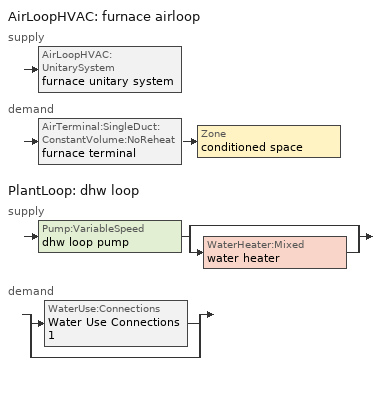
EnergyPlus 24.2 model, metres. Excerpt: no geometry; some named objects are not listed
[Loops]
AirLoopHVAC 'furnace airloop'
 supply: AirLoopHVAC:UnitarySystem 'furnace unitary system'
 demand: AirTerminal:SingleDuct:ConstantVolume:NoReheat 'furnace terminal' > Zone 'conditioned space'
PlantLoop 'dhw loop'
 supply: Pump:VariableSpeed 'dhw loop pump' > split
  | bypass
  | WaterHeater:Mixed 'water heater'
 demand: split
  | WaterUse:Connections 'Water Use Connections 1'
  | bypass
[ZoneControl:Thermostat]
conditioned space Thermostat: Zone or ZoneList=conditioned space; Control Type Schedule=conditioned space Thermostat Schedule; Control 1=conditioned space temperature setpoint; Temperature Difference Between Cutout And Setpoint {deltaC}=0
[ThermostatSetpoint:DualSetpoint]
conditioned space temperature setpoint: Heating Setpoint Temperature Schedule=heating setpoint; Cooling Setpoint Temperature Schedule=cooling setpoint
[AirTerminal:SingleDuct:ConstantVolume:NoReheat]
furnace terminal: Availability Schedule=Always On Discrete; Maximum Air Flow Rate {m3/s}=0.599373
[AirLoopHVAC:UnitarySystem] Control Type=Load; Controlling Zone or Thermostat Location=conditioned space; Dehumidification Control Type=None; Availability Schedule=Always On Discrete; Fan Placement=BlowThrough; DX Heating Coil Sizing Ratio=1; Use DOAS DX Cooling Coil=No; Minimum Supply Air Temperature {C}=2; Latent Load Control=SensibleOnlyLoadControl; Cooling Supply Air Flow Rate Method=None; Heating Supply Air Flow Rate Method=SupplyAirFlowRate; No Load Supply Air Flow Rate Method=SupplyAirFlowRate; No Load Supply Air Flow Rate {m3/s}=0; No Load Supply Air Flow Rate Control Set To Low Speed=Yes; Maximum Supply Air Temperature {C}=48.8889; Maximum Outdoor Dry-Bulb Temperature for Supplemental Heater Operation {C}=21; Ancillary On-Cycle Electric Power {W}=0; Ancillary Off-Cycle Electric Power {W}=0
Name | Supply Fan | Supply Air Fan Operating Mode Schedule | Heating Coil | Heating Supply Air Flow Rate {m3/s}
unit heater unitary system | unit heater supply fan | unit heater auto fan schedule | unit heater htg coil | 0.00141584
furnace unitary system | furnace supply fan | furnace auto fan schedule | furnace htg coil | 0.599373
[Fan:SystemModel] Availability Schedule=Always On Discrete; Speed Control Method=Discrete; Electric Power Minimum Flow Rate Fraction=0.2; Design Pressure Rise {Pa}=500; Motor Efficiency=1; Motor In Air Stream Fraction=1; Design Electric Power Consumption {W}=Autosize; Design Power Sizing Method=PowerPerFlow; Electric Power Per Unit Flow Rate Per Unit Pressure {W/((m3/s)-Pa)}=1.66667; Fan Total Efficiency=0.7; Motor Loss Radiative Fraction=0; Number of Speeds=1; Speed Flow Fraction 1=1; Speed Electric Power Fraction 1=1
Name | Design Maximum Air Flow Rate {m3/s} | Electric Power Per Unit Flow Rate {W/(m3/s)}
unit heater supply fan | 0.00141584 | 1e-06
furnace supply fan | 0.599373 | 794.58
[Coil:Heating:Fuel] Availability Schedule=Always On Discrete; On Cycle Parasitic Electric Load {W}=0; Off Cycle Parasitic Fuel Load {W}=0
Name | Fuel Type | Burner Efficiency | Nominal Capacity {W}
unit heater htg coil | OtherFuel1 | 0.3 | 0.293071
furnace htg coil | NaturalGas | 0.95 | 18980.2
[Zone equipment]
conditioned space: furnace terminal, unit heater unitary system
[AirLoopHVAC]
furnace airloop: Design Supply Air Flow Rate {m3/s}=0.599373; Design Return Air Flow Fraction of Supply Air Flow=1
[Sizing:System]
furnace airloop: Type of Load to Size On=Sensible; Design Outdoor Air Flow Rate {m3/s}=Autosize; Central Heating Maximum System Air Flow Ratio=0.3; Preheat Design Temperature {C}=7; Preheat Design Humidity Ratio {kgWater/kgDryAir}=0.008; Precool Design Temperature {C}=12.8; Precool Design Humidity Ratio {kgWater/kgDryAir}=0.008; Central Cooling Design Supply Air Temperature {C}=12.8; Central Heating Design Supply Air Temperature {C}=16.7; Type of Zone Sum to Use=NonCoincident; 100% Outdoor Air in Cooling=Yes; 100% Outdoor Air in Heating=Yes; Central Cooling Design Supply Air Humidity Ratio {kgWater/kgDryAir}=0.0085; Central Heating Design Supply Air Humidity Ratio {kgWater/kgDryAir}=0.008; Cooling Supply Air Flow Rate Method=DesignDay; Cooling Supply Air Flow Rate {m3/s}=0; Cooling Supply Air Flow Rate Per Floor Area {m3/s-m2}=0.00996765; Cooling Fraction of Autosized Cooling Supply Air Flow Rate=1; Cooling Supply Air Flow Rate Per Unit Cooling Capacity {m3/s-W}=3.94755e-05; Heating Supply Air Flow Rate Method=DesignDay; Heating Supply Air Flow Rate {m3/s}=0; Heating Supply Air Flow Rate Per Floor Area {m3/s-m2}=0.00996765; Heating Fraction of Autosized Heating Supply Air Flow Rate=1; Heating Fraction of Autosized Cooling Supply Air Flow Rate=1; Heating Supply Air Flow Rate Per Unit Heating Capacity {m3/s-W}=3.15882e-05; System Outdoor Air Method=ZoneSum; Zone Maximum Outdoor Air Fraction=1; Cooling Design Capacity Method=CoolingDesignCapacity; Cooling Design Capacity {W}=Autosize; Cooling Design Capacity Per Floor Area {W/m2}=234.7; Fraction of Autosized Cooling Design Capacity=1; Heating Design Capacity Method=HeatingDesignCapacity; Heating Design Capacity {W}=Autosize; Heating Design Capacity Per Floor Area {W/m2}=157; Fraction of Autosized Heating Design Capacity=1; Central Cooling Capacity Control Method=OnOff; Occupant Diversity=Autosize
[AvailabilityManager:Scheduled]
furnace airloop Availability Manager: Schedule=Always On Discrete
[PlantLoop]
dhw loop: Fluid Type=Water; Plant Equipment Operation Scheme=dhw loop Operation Schemes; Maximum Loop Temperature {C}=100; Minimum Loop Temperature {C}=0; Maximum Loop Flow Rate {m3/s}=0.01; Minimum Loop Flow Rate {m3/s}=0; Plant Loop Volume {m3}=0.003; Load Distribution Scheme=Optimal; Plant Loop Demand Calculation Scheme=SingleSetpoint; Common Pipe Simulation=None
[Sizing:Plant]
dhw loop: Loop Type=Heating; Design Loop Exit Temperature {C}=56; Loop Design Temperature Difference {deltaC}=5.55556; Sizing Option=NonCoincident; Zone Timesteps in Averaging Window=1; Coincident Sizing Factor Mode=None
[Pump:VariableSpeed]
dhw loop pump: Design Maximum Flow Rate {m3/s}=0.01; Design Pump Head {Pa}=1; Design Power Consumption {W}=0; Motor Efficiency=0.85; Fraction of Motor Inefficiencies to Fluid Stream=0; Coefficient 1 of the Part Load Performance Curve=0; Coefficient 2 of the Part Load Performance Curve=1; Coefficient 3 of the Part Load Performance Curve=0; Coefficient 4 of the Part Load Performance Curve=0; Design Minimum Flow Rate {m3/s}=0; Pump Control Type=Intermittent; Skin Loss Radiative Fraction=0.5; Design Power Sizing Method=PowerPerFlowPerPressure; Design Electric Power per Unit Flow Rate {W/(m3/s)}=348701.1; Design Shaft Power per Unit Flow Rate per Unit Head {W/((m3/s)-Pa)}=1.28205; Design Minimum Flow Rate Fraction=0
[WaterHeater:Mixed]
water heater: Tank Volume {m3}=0.179807; Setpoint Temperature Schedule=water heater setpoint; Deadband Temperature Difference {deltaC}=2; Maximum Temperature Limit {C}=99; Heater Control Type=Cycle; Heater Maximum Capacity {W}=10550.6; Heater Minimum Capacity {W}=0; Heater Ignition Minimum Flow Rate {m3/s}=0; Heater Ignition Delay {s}=0; Heater Fuel Type=NaturalGas; Heater Thermal Efficiency=0.763152; Off Cycle Parasitic Fuel Consumption Rate {W}=0; Off Cycle Parasitic Fuel Type=Electricity; Off Cycle Parasitic Heat Fraction to Tank=0; On Cycle Parasitic Fuel Consumption Rate {W}=0; On Cycle Parasitic Fuel Type=Electricity; On Cycle Parasitic Heat Fraction to Tank=0; Ambient Temperature Indicator=Zone; Ambient Temperature Zone=conditioned space; Off Cycle Loss Coefficient to Ambient Temperature {W/K}=5.69182; Off Cycle Loss Fraction to Zone=0.64; On Cycle Loss Coefficient to Ambient Temperature {W/K}=5.69182; On Cycle Loss Fraction to Zone=1; Use Side Effectiveness=1; Source Side Effectiveness=1; Use Side Design Flow Rate {m3/s}=Autosize; Source Side Design Flow Rate {m3/s}=Autosize; Indirect Water Heating Recovery Time {hr}=1.5; Source Side Flow Control Mode=IndirectHeatPrimarySetpoint
[WaterHeater:Sizing]
water heater: Design Mode=PeakDraw; Time Storage Can Meet Peak Draw {hr}=0.538503; Time for Tank Recovery {hr}=0; Nominal Tank Volume for Autosizing Plant Connections {m3}=1
[SetpointManager:Scheduled]
Setpoint Manager Scheduled 1: Control Variable=Temperature; Schedule=dhw temp
[WaterUse:Connections]
Water Use Connections 1: Drain Water Heat Exchanger Type=None; Drain Water Heat Exchanger Destination=Plant; Water Use Equipment Name 1=dhw fixtures; Water Use Equipment Name 2=dhw distribution waste; Water Use Equipment Name 3=clothes washer; Water Use Equipment Name 4=dishwasher
[WaterUse:Equipment]
Name | Peak Flow Rate {m3/s} | Flow Rate Fraction Schedule | Target Temperature Schedule
dhw fixtures | 4.36481e-06 | dhw fixtures schedule | mixed water temperature schedule
dhw distribution waste | 1.32322e-06 | dhw fixtures schedule | mixed water temperature schedule
clothes washer | 9.69919e-07 | clothes washer schedule
dishwasher | 2.90872e-07 | dishwasher schedule
[PlantEquipmentOperationSchemes]
dhw loop Operation Schemes: Control Scheme Object Type 1=PlantEquipmentOperation:HeatingLoad; Control Scheme Name 1=dhw loop Heating Operation Scheme; Control Scheme Schedule Name 1=Always On Discrete
[PlantEquipmentOperation:HeatingLoad]
dhw loop Heating Operation Scheme: Load Range Lower Limit 1 {W}=0; Load Range Upper Limit 1 {W}=1000000000; Range Equipment List Name 1=dhw loop Heating Equipment List
[PlantEquipmentList]
dhw loop Heating Equipment List: WaterHeater:Mixed, water heater
[EnergyManagementSystem:GlobalVariable]
furnace_airloop_Fan_RTF
infil_program_Qfan
infil_program_Qinf
natural_vent_program_Qnv
natural_vent_program_Qwhf
[EnergyManagementSystem:InternalVariable]
furnace_airloop_max_sup_fan_mfr: Internal Data Index Key=furnace supply fan; Internal Data Type=Fan Maximum Mass Flow Rate
[EnergyManagementSystem:Sensor]
Name | Output:Variable or Output:Meter Index Key | Output:Variable or Output:Meter
airflow_gain | infil flow | Infiltration Sensible Heat Gain Energy
airflow_gain_1 | natural vent flow | Infiltration Sensible Heat Gain Energy
airflow_gain_2 | whole house fan flow | Infiltration Sensible Heat Gain Energy
airflow_loss | infil flow | Infiltration Sensible Heat Loss Energy
airflow_loss_1 | natural vent flow | Infiltration Sensible Heat Loss Energy
airflow_loss_2 | whole house fan flow | Infiltration Sensible Heat Loss Energy
clg_load_cond |  | Cooling:EnergyTransfer:Zone:CONDITIONED SPACE
clg_sp_s; clg_sp_s_1 | cooling setpoint | Schedule Value
clothes_dryer_exhaust_0_sch_s | clothes dryer exhaust 0 schedule | Schedule Value
conditioned_space_clg_unmet_s | conditioned space | Zone Cooling Setpoint Not Met Time
conditioned_space_htg_unmet_s | conditioned space | Zone Heating Setpoint Not Met Time
cool_season | cooling season schedule | Schedule Value
dhw_loss | water heater | Water Heater Heat Loss Energy
dhw_rtf | water heater | Water Heater Runtime Fraction
fridge_tin_s; tin_s; tin_s_1 | conditioned space | Zone Mean Air Temperature
furnace_airloop_Fan_RTF_s | furnace supply fan | Fan Runtime Fraction
furnace_htg_coil_s | furnace htg coil | Heating Coil Heating Energy
furnace_supply_fan_s | furnace supply fan | Fan Electricity Energy
htg_load_cond |  | Heating:EnergyTransfer:Zone:CONDITIONED SPACE
htg_sp_s; htg_sp_s_1 | heating setpoint | Schedule Value
ig_ee_conv | clothes dryer | Electric Equipment Convective Heating Energy
ig_ee_conv_1 | clothes washer | Electric Equipment Convective Heating Energy
ig_ee_conv_2 | cooking range | Electric Equipment Convective Heating Energy
ig_ee_conv_3 | dishwasher | Electric Equipment Convective Heating Energy
ig_ee_conv_4 | fridge | Electric Equipment Convective Heating Energy
ig_ee_conv_5 | misc plug loads | Electric Equipment Convective Heating Energy
ig_ee_conv_6 | whole house fan | Electric Equipment Convective Heating Energy
ig_ee_rad | clothes dryer | Electric Equipment Radiant Heating Energy
ig_ee_rad_1 | clothes washer | Electric Equipment Radiant Heating Energy
ig_ee_rad_2 | cooking range | Electric Equipment Radiant Heating Energy
ig_ee_rad_3 | dishwasher | Electric Equipment Radiant Heating Energy
ig_ee_rad_4 | fridge | Electric Equipment Radiant Heating Energy
ig_ee_rad_5 | misc plug loads | Electric Equipment Radiant Heating Energy
ig_ee_rad_6 | whole house fan | Electric Equipment Radiant Heating Energy
ig_lgt_conv | interior lighting | Lights Convective Heating Energy
ig_lgt_rad | interior lighting | Lights Radiant Heating Energy
ig_lgt_vis | interior lighting | Lights Visible Radiation Heating Energy
ig_oe_conv | clothes dryer 1 | Other Equipment Convective Heating Energy
ig_oe_conv_1 | cooking range 1 | Other Equipment Convective Heating Energy
ig_oe_conv_2 | general water use latent | Other Equipment Convective Heating Energy
ig_oe_conv_3 | general water use sensible | Other Equipment Convective Heating Energy
ig_oe_conv_4 | water heater energy adjustment1 | Other Equipment Convective Heating Energy
ig_oe_rad | clothes dryer 1 | Other Equipment Radiant Heating Energy
ig_oe_rad_1 | cooking range 1 | Other Equipment Radiant Heating Energy
ig_oe_rad_2 | general water use latent | Other Equipment Radiant Heating Energy
ig_oe_rad_3 | general water use sensible | Other Equipment Radiant Heating Energy
ig_oe_rad_4 | water heater energy adjustment1 | Other Equipment Radiant Heating Energy
ig_ppl_conv | occupants | People Convective Heating Energy
ig_ppl_rad | occupants | People Radiant Heating Energy
im_conv | furniture mass conditioned space 1 | Surface Inside Face Convection Heat Gain Energy
im_conv_1 | partition wall mass | Surface Inside Face Convection Heat Gain Energy
im_ig | furniture mass conditioned space 1 | Surface Inside Face Internal Gains Radiation Heat Gain Energy
im_ig_1 | partition wall mass | Surface Inside Face Internal Gains Radiation Heat Gain Energy
im_lgt | furniture mass conditioned space 1 | Surface Inside Face Lights Radiation Heat Gain Energy
im_lgt_1 | partition wall mass | Surface Inside Face Lights Radiation Heat Gain Energy
im_sol | furniture mass conditioned space 1 | Surface Inside Face Solar Radiation Heat Gain Energy
im_sol_1 | partition wall mass | Surface Inside Face Solar Radiation Heat Gain Energy
im_surf | furniture mass conditioned space 1 | Surface Inside Face Net Surface Thermal Radiation Heat Gain Energy
im_surf_1 | partition wall mass | Surface Inside Face Net Surface Thermal Radiation Heat Gain Energy
mech_vent_bath_fan_0_sch_s | mech vent bath fan 0 schedule | Schedule Value
mech_vent_bath_fan_1_sch_s | mech vent bath fan 1 schedule | Schedule Value
mech_vent_bath_fan_2_sch_s | mech vent bath fan 2 schedule | Schedule Value
mech_vent_range_fan_0_sch_s | mech vent range fan 0 schedule | Schedule Value
mv_conv | mech vent bath fan 0 | Electric Equipment Convective Heating Energy
mv_conv_1 | mech vent bath fan 1 | Electric Equipment Convective Heating Energy
mv_conv_2 | mech vent bath fan 2 | Electric Equipment Convective Heating Energy
mv_conv_3 | mech vent house fan | Electric Equipment Convective Heating Energy
mv_conv_4 | mech vent house fan cfis | Electric Equipment Convective Heating Energy
mv_conv_5 | mech vent range fan 0 | Electric Equipment Convective Heating Energy
mv_conv_6 | mech vent house fan latent load | Other Equipment Convective Heating Energy
mv_conv_7 | mech vent house fan sensible load | Other Equipment Convective Heating Energy
mv_rad | mech vent bath fan 0 | Electric Equipment Radiant Heating Energy
mv_rad_1 | mech vent bath fan 1 | Electric Equipment Radiant Heating Energy
mv_rad_2 | mech vent bath fan 2 | Electric Equipment Radiant Heating Energy
mv_rad_3 | mech vent house fan | Electric Equipment Radiant Heating Energy
mv_rad_4 | mech vent house fan cfis | Electric Equipment Radiant Heating Energy
mv_rad_5 | mech vent range fan 0 | Electric Equipment Radiant Heating Energy
mv_rad_6 | mech vent house fan latent load | Other Equipment Radiant Heating Energy
mv_rad_7 | mech vent house fan sensible load | Other Equipment Radiant Heating Energy
natural_vent_s | natural vent schedule | Schedule Value
out_pb_s |  | Site Outdoor Air Barometric Pressure
out_wt_s |  | Site Outdoor Air Humidity Ratio
site_vw_s |  | Site Wind Speed
ss_back_out | Window1 | Surface Window Shortwave from Zone Back Out Window Heat Transfer Rate
ss_back_out_1 | Window10 | Surface Window Shortwave from Zone Back Out Window Heat Transfer Rate
ss_back_out_10 | Window19 | Surface Window Shortwave from Zone Back Out Window Heat Transfer Rate
ss_back_out_11 | Window2 | Surface Window Shortwave from Zone Back Out Window Heat Transfer Rate
ss_back_out_12 | Window20 | Surface Window Shortwave from Zone Back Out Window Heat Transfer Rate
ss_back_out_13 | Window22 | Surface Window Shortwave from Zone Back Out Window Heat Transfer Rate
ss_back_out_14 | Window3 | Surface Window Shortwave from Zone Back Out Window Heat Transfer Rate
ss_back_out_15 | Window4 | Surface Window Shortwave from Zone Back Out Window Heat Transfer Rate
ss_back_out_16 | Window5 | Surface Window Shortwave from Zone Back Out Window Heat Transfer Rate
ss_back_out_17 | Window6 | Surface Window Shortwave from Zone Back Out Window Heat Transfer Rate
ss_back_out_18 | Window7 | Surface Window Shortwave from Zone Back Out Window Heat Transfer Rate
ss_back_out_19 | Window8 | Surface Window Shortwave from Zone Back Out Window Heat Transfer Rate
ss_back_out_2 | Window11 | Surface Window Shortwave from Zone Back Out Window Heat Transfer Rate
ss_back_out_20 | Window9 | Surface Window Shortwave from Zone Back Out Window Heat Transfer Rate
ss_back_out_3 | Window12 | Surface Window Shortwave from Zone Back Out Window Heat Transfer Rate
ss_back_out_4 | Window13 | Surface Window Shortwave from Zone Back Out Window Heat Transfer Rate
ss_back_out_5 | Window14 | Surface Window Shortwave from Zone Back Out Window Heat Transfer Rate
ss_back_out_6 | Window15 | Surface Window Shortwave from Zone Back Out Window Heat Transfer Rate
ss_back_out_7 | Window16 | Surface Window Shortwave from Zone Back Out Window Heat Transfer Rate
ss_back_out_8 | Window17 | Surface Window Shortwave from Zone Back Out Window Heat Transfer Rate
ss_back_out_9 | Window18 | Surface Window Shortwave from Zone Back Out Window Heat Transfer Rate
ss_conv | Door1 | Surface Inside Face Convection Heat Gain Energy
ss_conv_1 | Door2 | Surface Inside Face Convection Heat Gain Energy
ss_conv_10 | Window16 | Surface Inside Face Convection Heat Gain Energy
ss_conv_11 | Window17 | Surface Inside Face Convection Heat Gain Energy
ss_conv_12 | Window18 | Surface Inside Face Convection Heat Gain Energy
ss_conv_13 | Window19 | Surface Inside Face Convection Heat Gain Energy
ss_conv_14 | Window2 | Surface Inside Face Convection Heat Gain Energy
ss_conv_15 | Window20 | Surface Inside Face Convection Heat Gain Energy
ss_conv_16 | Window22 | Surface Inside Face Convection Heat Gain Energy
ss_conv_17 | Window3 | Surface Inside Face Convection Heat Gain Energy
ss_conv_18 | Window4 | Surface Inside Face Convection Heat Gain Energy
ss_conv_19 | Window5 | Surface Inside Face Convection Heat Gain Energy
ss_conv_2 | Door3 | Surface Inside Face Convection Heat Gain Energy
ss_conv_20 | Window6 | Surface Inside Face Convection Heat Gain Energy
ss_conv_21 | Window7 | Surface Inside Face Convection Heat Gain Energy
ss_conv_22 | Window8 | Surface Inside Face Convection Heat Gain Energy
ss_conv_23 | Window9 | Surface Inside Face Convection Heat Gain Energy
ss_conv_3 | Window1 | Surface Inside Face Convection Heat Gain Energy
ss_conv_4 | Window10 | Surface Inside Face Convection Heat Gain Energy
ss_conv_5 | Window11 | Surface Inside Face Convection Heat Gain Energy
ss_conv_6 | Window12 | Surface Inside Face Convection Heat Gain Energy
ss_conv_7 | Window13 | Surface Inside Face Convection Heat Gain Energy
ss_conv_8 | Window14 | Surface Inside Face Convection Heat Gain Energy
ss_conv_9 | Window15 | Surface Inside Face Convection Heat Gain Energy
ss_ig | Door1 | Surface Inside Face Internal Gains Radiation Heat Gain Energy
ss_ig_1 | Door2 | Surface Inside Face Internal Gains Radiation Heat Gain Energy
ss_ig_10 | Window16 | Surface Inside Face Internal Gains Radiation Heat Gain Energy
ss_ig_11 | Window17 | Surface Inside Face Internal Gains Radiation Heat Gain Energy
ss_ig_12 | Window18 | Surface Inside Face Internal Gains Radiation Heat Gain Energy
ss_ig_13 | Window19 | Surface Inside Face Internal Gains Radiation Heat Gain Energy
ss_ig_14 | Window2 | Surface Inside Face Internal Gains Radiation Heat Gain Energy
ss_ig_15 | Window20 | Surface Inside Face Internal Gains Radiation Heat Gain Energy
ss_ig_16 | Window22 | Surface Inside Face Internal Gains Radiation Heat Gain Energy
ss_ig_17 | Window3 | Surface Inside Face Internal Gains Radiation Heat Gain Energy
ss_ig_18 | Window4 | Surface Inside Face Internal Gains Radiation Heat Gain Energy
ss_ig_19 | Window5 | Surface Inside Face Internal Gains Radiation Heat Gain Energy
ss_ig_2 | Door3 | Surface Inside Face Internal Gains Radiation Heat Gain Energy
ss_ig_20 | Window6 | Surface Inside Face Internal Gains Radiation Heat Gain Energy
ss_ig_21 | Window7 | Surface Inside Face Internal Gains Radiation Heat Gain Energy
ss_ig_22 | Window8 | Surface Inside Face Internal Gains Radiation Heat Gain Energy
ss_ig_23 | Window9 | Surface Inside Face Internal Gains Radiation Heat Gain Energy
ss_ig_3 | Window1 | Surface Inside Face Internal Gains Radiation Heat Gain Energy
ss_ig_4 | Window10 | Surface Inside Face Internal Gains Radiation Heat Gain Energy
ss_ig_5 | Window11 | Surface Inside Face Internal Gains Radiation Heat Gain Energy
ss_ig_6 | Window12 | Surface Inside Face Internal Gains Radiation Heat Gain Energy
ss_ig_7 | Window13 | Surface Inside Face Internal Gains Radiation Heat Gain Energy
ss_ig_8 | Window14 | Surface Inside Face Internal Gains Radiation Heat Gain Energy
ss_ig_9 | Window15 | Surface Inside Face Internal Gains Radiation Heat Gain Energy
ss_lgt | Door1 | Surface Inside Face Lights Radiation Heat Gain Energy
ss_lgt_1 | Door2 | Surface Inside Face Lights Radiation Heat Gain Energy
ss_lgt_2 | Door3 | Surface Inside Face Lights Radiation Heat Gain Energy
ss_sol | Door1 | Surface Inside Face Solar Radiation Heat Gain Energy
ss_sol_1 | Door2 | Surface Inside Face Solar Radiation Heat Gain Energy
ss_sol_2 | Door3 | Surface Inside Face Solar Radiation Heat Gain Energy
ss_surf | Door1 | Surface Inside Face Net Surface Thermal Radiation Heat Gain Energy
ss_surf_1 | Door2 | Surface Inside Face Net Surface Thermal Radiation Heat Gain Energy
ss_surf_10 | Window16 | Surface Inside Face Net Surface Thermal Radiation Heat Gain Energy
ss_surf_11 | Window17 | Surface Inside Face Net Surface Thermal Radiation Heat Gain Energy
ss_surf_12 | Window18 | Surface Inside Face Net Surface Thermal Radiation Heat Gain Energy
ss_surf_13 | Window19 | Surface Inside Face Net Surface Thermal Radiation Heat Gain Energy
ss_surf_14 | Window2 | Surface Inside Face Net Surface Thermal Radiation Heat Gain Energy
ss_surf_15 | Window20 | Surface Inside Face Net Surface Thermal Radiation Heat Gain Energy
ss_surf_16 | Window22 | Surface Inside Face Net Surface Thermal Radiation Heat Gain Energy
ss_surf_17 | Window3 | Surface Inside Face Net Surface Thermal Radiation Heat Gain Energy
ss_surf_18 | Window4 | Surface Inside Face Net Surface Thermal Radiation Heat Gain Energy
ss_surf_19 | Window5 | Surface Inside Face Net Surface Thermal Radiation Heat Gain Energy
ss_surf_2 | Door3 | Surface Inside Face Net Surface Thermal Radiation Heat Gain Energy
ss_surf_20 | Window6 | Surface Inside Face Net Surface Thermal Radiation Heat Gain Energy
ss_surf_21 | Window7 | Surface Inside Face Net Surface Thermal Radiation Heat Gain Energy
ss_surf_22 | Window8 | Surface Inside Face Net Surface Thermal Radiation Heat Gain Energy
ss_surf_23 | Window9 | Surface Inside Face Net Surface Thermal Radiation Heat Gain Energy
ss_surf_3 | Window1 | Surface Inside Face Net Surface Thermal Radiation Heat Gain Energy
ss_surf_4 | Window10 | Surface Inside Face Net Surface Thermal Radiation Heat Gain Energy
ss_surf_5 | Window11 | Surface Inside Face Net Surface Thermal Radiation Heat Gain Energy
ss_surf_6 | Window12 | Surface Inside Face Net Surface Thermal Radiation Heat Gain Energy
ss_surf_7 | Window13 | Surface Inside Face Net Surface Thermal Radiation Heat Gain Energy
ss_surf_8 | Window14 | Surface Inside Face Net Surface Thermal Radiation Heat Gain Energy
ss_surf_9 | Window15 | Surface Inside Face Net Surface Thermal Radiation Heat Gain Energy
ss_trans_in | Window1 | Surface Window Transmitted Solar Radiation Rate
ss_trans_in_1 | Window10 | Surface Window Transmitted Solar Radiation Rate
ss_trans_in_10 | Window19 | Surface Window Transmitted Solar Radiation Rate
ss_trans_in_11 | Window2 | Surface Window Transmitted Solar Radiation Rate
ss_trans_in_12 | Window20 | Surface Window Transmitted Solar Radiation Rate
ss_trans_in_13 | Window22 | Surface Window Transmitted Solar Radiation Rate
ss_trans_in_14 | Window3 | Surface Window Transmitted Solar Radiation Rate
ss_trans_in_15 | Window4 | Surface Window Transmitted Solar Radiation Rate
ss_trans_in_16 | Window5 | Surface Window Transmitted Solar Radiation Rate
ss_trans_in_17 | Window6 | Surface Window Transmitted Solar Radiation Rate
ss_trans_in_18 | Window7 | Surface Window Transmitted Solar Radiation Rate
ss_trans_in_19 | Window8 | Surface Window Transmitted Solar Radiation Rate
ss_trans_in_2 | Window11 | Surface Window Transmitted Solar Radiation Rate
ss_trans_in_20 | Window9 | Surface Window Transmitted Solar Radiation Rate
ss_trans_in_3 | Window12 | Surface Window Transmitted Solar Radiation Rate
ss_trans_in_4 | Window13 | Surface Window Transmitted Solar Radiation Rate
ss_trans_in_5 | Window14 | Surface Window Transmitted Solar Radiation Rate
ss_trans_in_6 | Window15 | Surface Window Transmitted Solar Radiation Rate
ss_trans_in_7 | Window16 | Surface Window Transmitted Solar Radiation Rate
ss_trans_in_8 | Window17 | Surface Window Transmitted Solar Radiation Rate
ss_trans_in_9 | Window18 | Surface Window Transmitted Solar Radiation Rate
ss_trans_out | Window1 | Surface Inside Face Initial Transmitted Diffuse Transmitted Out Window Solar Radiation Rate
ss_trans_out_1 | Window10 | Surface Inside Face Initial Transmitted Diffuse Transmitted Out Window Solar Radiation Rate
ss_trans_out_10 | Window19 | Surface Inside Face Initial Transmitted Diffuse Transmitted Out Window Solar Radiation Rate
ss_trans_out_11 | Window2 | Surface Inside Face Initial Transmitted Diffuse Transmitted Out Window Solar Radiation Rate
ss_trans_out_12 | Window20 | Surface Inside Face Initial Transmitted Diffuse Transmitted Out Window Solar Radiation Rate
ss_trans_out_13 | Window22 | Surface Inside Face Initial Transmitted Diffuse Transmitted Out Window Solar Radiation Rate
ss_trans_out_14 | Window3 | Surface Inside Face Initial Transmitted Diffuse Transmitted Out Window Solar Radiation Rate
ss_trans_out_15 | Window4 | Surface Inside Face Initial Transmitted Diffuse Transmitted Out Window Solar Radiation Rate
ss_trans_out_16 | Window5 | Surface Inside Face Initial Transmitted Diffuse Transmitted Out Window Solar Radiation Rate
ss_trans_out_17 | Window6 | Surface Inside Face Initial Transmitted Diffuse Transmitted Out Window Solar Radiation Rate
ss_trans_out_18 | Window7 | Surface Inside Face Initial Transmitted Diffuse Transmitted Out Window Solar Radiation Rate
ss_trans_out_19 | Window8 | Surface Inside Face Initial Transmitted Diffuse Transmitted Out Window Solar Radiation Rate
ss_trans_out_2 | Window11 | Surface Inside Face Initial Transmitted Diffuse Transmitted Out Window Solar Radiation Rate
ss_trans_out_20 | Window9 | Surface Inside Face Initial Transmitted Diffuse Transmitted Out Window Solar Radiation Rate
ss_trans_out_3 | Window12 | Surface Inside Face Initial Transmitted Diffuse Transmitted Out Window Solar Radiation Rate
ss_trans_out_4 | Window13 | Surface Inside Face Initial Transmitted Diffuse Transmitted Out Window Solar Radiation Rate
ss_trans_out_5 | Window14 | Surface Inside Face Initial Transmitted Diffuse Transmitted Out Window Solar Radiation Rate
ss_trans_out_6 | Window15 | Surface Inside Face Initial Transmitted Diffuse Transmitted Out Window Solar Radiation Rate
ss_trans_out_7 | Window16 | Surface Inside Face Initial Transmitted Diffuse Transmitted Out Window Solar Radiation Rate
ss_trans_out_8 | Window17 | Surface Inside Face Initial Transmitted Diffuse Transmitted Out Window Solar Radiation Rate
ss_trans_out_9 | Window18 | Surface Inside Face Initial Transmitted Diffuse Transmitted Out Window Solar Radiation Rate
s_conv | Floor1 | Surface Inside Face Convection Heat Gain Energy
s_conv_1 | Floor2 | Surface Inside Face Convection Heat Gain Energy
s_conv_10 | RimJoist1:270 | Surface Inside Face Convection Heat Gain Energy
s_conv_11 | RimJoist1:90 | Surface Inside Face Convection Heat Gain Energy
s_conv_12 | RimJoist2:0 | Surface Inside Face Convection Heat Gain Energy
s_conv_13 | RimJoist2:180 | Surface Inside Face Convection Heat Gain Energy
s_conv_14 | RimJoist2:270 | Surface Inside Face Convection Heat Gain Energy
s_conv_15 | RimJoist2:90 | Surface Inside Face Convection Heat Gain Energy
s_conv_16 | RimJoist3:0 | Surface Inside Face Convection Heat Gain Energy
s_conv_17 | RimJoist3:180 | Surface Inside Face Convection Heat Gain Energy
s_conv_18 | RimJoist3:270 | Surface Inside Face Convection Heat Gain Energy
s_conv_19 | RimJoist3:90 | Surface Inside Face Convection Heat Gain Energy
s_conv_2 | Floor3 | Surface Inside Face Convection Heat Gain Energy
s_conv_20 | RimJoist5:0 | Surface Inside Face Convection Heat Gain Energy
s_conv_21 | RimJoist5:180 | Surface Inside Face Convection Heat Gain Energy
s_conv_22 | RimJoist5:270 | Surface Inside Face Convection Heat Gain Energy
s_conv_23 | RimJoist5:90 | Surface Inside Face Convection Heat Gain Energy
s_conv_24 | Roof3:0 | Surface Inside Face Convection Heat Gain Energy
s_conv_25 | Roof3:180 | Surface Inside Face Convection Heat Gain Energy
s_conv_26 | Roof3:270 | Surface Inside Face Convection Heat Gain Energy
s_conv_27 | Roof3:90 | Surface Inside Face Convection Heat Gain Energy
s_conv_28 | Slab1 | Surface Inside Face Convection Heat Gain Energy
s_conv_29 | Wall1:0 | Surface Inside Face Convection Heat Gain Energy
s_conv_3 | Floor4 | Surface Inside Face Convection Heat Gain Energy
s_conv_30 | Wall1:180 | Surface Inside Face Convection Heat Gain Energy
s_conv_31 | Wall1:270 | Surface Inside Face Convection Heat Gain Energy
s_conv_32 | Wall1:90 | Surface Inside Face Convection Heat Gain Energy
s_conv_33 | Wall2:0 | Surface Inside Face Convection Heat Gain Energy
s_conv_34 | Wall2:180 | Surface Inside Face Convection Heat Gain Energy
s_conv_35 | Wall2:270 | Surface Inside Face Convection Heat Gain Energy
s_conv_36 | Wall2:90 | Surface Inside Face Convection Heat Gain Energy
s_conv_37 | Wall3:0 | Surface Inside Face Convection Heat Gain Energy
s_conv_38 | Wall3:180 | Surface Inside Face Convection Heat Gain Energy
s_conv_39 | Wall3:270 | Surface Inside Face Convection Heat Gain Energy
s_conv_4 | Floor5 | Surface Inside Face Convection Heat Gain Energy
s_conv_40 | Wall3:90 | Surface Inside Face Convection Heat Gain Energy
s_conv_41 | Wall4:0 | Surface Inside Face Convection Heat Gain Energy
s_conv_42 | Wall4:180 | Surface Inside Face Convection Heat Gain Energy
s_conv_43 | Wall4:270 | Surface Inside Face Convection Heat Gain Energy
s_conv_44 | Wall4:90 | Surface Inside Face Convection Heat Gain Energy
s_conv_45 | Wall5:0 | Surface Inside Face Convection Heat Gain Energy
s_conv_46 | Wall5:180 | Surface Inside Face Convection Heat Gain Energy
s_conv_47 | Wall5:270 | Surface Inside Face Convection Heat Gain Energy
s_conv_48 | Wall5:90 | Surface Inside Face Convection Heat Gain Energy
s_conv_49 | Wall6:0 | Surface Inside Face Convection Heat Gain Energy
s_conv_5 | FoundationWall1 | Surface Inside Face Convection Heat Gain Energy
s_conv_50 | Wall6:180 | Surface Inside Face Convection Heat Gain Energy
s_conv_51 | Wall6:270 | Surface Inside Face Convection Heat Gain Energy
s_conv_52 | Wall6:90 | Surface Inside Face Convection Heat Gain Energy
s_conv_53 | Wall7:0 | Surface Inside Face Convection Heat Gain Energy
s_conv_54 | Wall7:180 | Surface Inside Face Convection Heat Gain Energy
s_conv_55 | Wall7:270 | Surface Inside Face Convection Heat Gain Energy
s_conv_56 | Wall7:90 | Surface Inside Face Convection Heat Gain Energy
s_conv_57 | Wall8:0 | Surface Inside Face Convection Heat Gain Energy
s_conv_58 | Wall8:180 | Surface Inside Face Convection Heat Gain Energy
s_conv_59 | Wall8:270 | Surface Inside Face Convection Heat Gain Energy
s_conv_6 | inferred conditioned ceiling | Surface Inside Face Convection Heat Gain Energy
s_conv_60 | Wall8:90 | Surface Inside Face Convection Heat Gain Energy
s_conv_7 | inferred conditioned floor | Surface Inside Face Convection Heat Gain Energy
s_conv_8 | RimJoist1:0 | Surface Inside Face Convection Heat Gain Energy
s_conv_9 | RimJoist1:180 | Surface Inside Face Convection Heat Gain Energy
s_ig | Floor1 | Surface Inside Face Internal Gains Radiation Heat Gain Energy
s_ig_1 | Floor2 | Surface Inside Face Internal Gains Radiation Heat Gain Energy
s_ig_10 | RimJoist1:270 | Surface Inside Face Internal Gains Radiation Heat Gain Energy
s_ig_11 | RimJoist1:90 | Surface Inside Face Internal Gains Radiation Heat Gain Energy
s_ig_12 | RimJoist2:0 | Surface Inside Face Internal Gains Radiation Heat Gain Energy
s_ig_13 | RimJoist2:180 | Surface Inside Face Internal Gains Radiation Heat Gain Energy
s_ig_14 | RimJoist2:270 | Surface Inside Face Internal Gains Radiation Heat Gain Energy
s_ig_15 | RimJoist2:90 | Surface Inside Face Internal Gains Radiation Heat Gain Energy
s_ig_16 | RimJoist3:0 | Surface Inside Face Internal Gains Radiation Heat Gain Energy
s_ig_17 | RimJoist3:180 | Surface Inside Face Internal Gains Radiation Heat Gain Energy
s_ig_18 | RimJoist3:270 | Surface Inside Face Internal Gains Radiation Heat Gain Energy
s_ig_19 | RimJoist3:90 | Surface Inside Face Internal Gains Radiation Heat Gain Energy
s_ig_2 | Floor3 | Surface Inside Face Internal Gains Radiation Heat Gain Energy
s_ig_20 | RimJoist5:0 | Surface Inside Face Internal Gains Radiation Heat Gain Energy
s_ig_21 | RimJoist5:180 | Surface Inside Face Internal Gains Radiation Heat Gain Energy
s_ig_22 | RimJoist5:270 | Surface Inside Face Internal Gains Radiation Heat Gain Energy
s_ig_23 | RimJoist5:90 | Surface Inside Face Internal Gains Radiation Heat Gain Energy
s_ig_24 | Roof3:0 | Surface Inside Face Internal Gains Radiation Heat Gain Energy
s_ig_25 | Roof3:180 | Surface Inside Face Internal Gains Radiation Heat Gain Energy
s_ig_26 | Roof3:270 | Surface Inside Face Internal Gains Radiation Heat Gain Energy
s_ig_27 | Roof3:90 | Surface Inside Face Internal Gains Radiation Heat Gain Energy
s_ig_28 | Slab1 | Surface Inside Face Internal Gains Radiation Heat Gain Energy
s_ig_29 | Wall1:0 | Surface Inside Face Internal Gains Radiation Heat Gain Energy
s_ig_3 | Floor4 | Surface Inside Face Internal Gains Radiation Heat Gain Energy
s_ig_30 | Wall1:180 | Surface Inside Face Internal Gains Radiation Heat Gain Energy
s_ig_31 | Wall1:270 | Surface Inside Face Internal Gains Radiation Heat Gain Energy
s_ig_32 | Wall1:90 | Surface Inside Face Internal Gains Radiation Heat Gain Energy
s_ig_33 | Wall2:0 | Surface Inside Face Internal Gains Radiation Heat Gain Energy
s_ig_34 | Wall2:180 | Surface Inside Face Internal Gains Radiation Heat Gain Energy
s_ig_35 | Wall2:270 | Surface Inside Face Internal Gains Radiation Heat Gain Energy
s_ig_36 | Wall2:90 | Surface Inside Face Internal Gains Radiation Heat Gain Energy
s_ig_37 | Wall3:0 | Surface Inside Face Internal Gains Radiation Heat Gain Energy
s_ig_38 | Wall3:180 | Surface Inside Face Internal Gains Radiation Heat Gain Energy
s_ig_39 | Wall3:270 | Surface Inside Face Internal Gains Radiation Heat Gain Energy
s_ig_4 | Floor5 | Surface Inside Face Internal Gains Radiation Heat Gain Energy
s_ig_40 | Wall3:90 | Surface Inside Face Internal Gains Radiation Heat Gain Energy
s_ig_41 | Wall4:0 | Surface Inside Face Internal Gains Radiation Heat Gain Energy
s_ig_42 | Wall4:180 | Surface Inside Face Internal Gains Radiation Heat Gain Energy
s_ig_43 | Wall4:270 | Surface Inside Face Internal Gains Radiation Heat Gain Energy
s_ig_44 | Wall4:90 | Surface Inside Face Internal Gains Radiation Heat Gain Energy
s_ig_45 | Wall5:0 | Surface Inside Face Internal Gains Radiation Heat Gain Energy
s_ig_46 | Wall5:180 | Surface Inside Face Internal Gains Radiation Heat Gain Energy
s_ig_47 | Wall5:270 | Surface Inside Face Internal Gains Radiation Heat Gain Energy
s_ig_48 | Wall5:90 | Surface Inside Face Internal Gains Radiation Heat Gain Energy
s_ig_49 | Wall6:0 | Surface Inside Face Internal Gains Radiation Heat Gain Energy
s_ig_5 | FoundationWall1 | Surface Inside Face Internal Gains Radiation Heat Gain Energy
s_ig_50 | Wall6:180 | Surface Inside Face Internal Gains Radiation Heat Gain Energy
s_ig_51 | Wall6:270 | Surface Inside Face Internal Gains Radiation Heat Gain Energy
s_ig_52 | Wall6:90 | Surface Inside Face Internal Gains Radiation Heat Gain Energy
s_ig_53 | Wall7:0 | Surface Inside Face Internal Gains Radiation Heat Gain Energy
s_ig_54 | Wall7:180 | Surface Inside Face Internal Gains Radiation Heat Gain Energy
s_ig_55 | Wall7:270 | Surface Inside Face Internal Gains Radiation Heat Gain Energy
s_ig_56 | Wall7:90 | Surface Inside Face Internal Gains Radiation Heat Gain Energy
s_ig_57 | Wall8:0 | Surface Inside Face Internal Gains Radiation Heat Gain Energy
s_ig_58 | Wall8:180 | Surface Inside Face Internal Gains Radiation Heat Gain Energy
s_ig_59 | Wall8:270 | Surface Inside Face Internal Gains Radiation Heat Gain Energy
s_ig_6 | inferred conditioned ceiling | Surface Inside Face Internal Gains Radiation Heat Gain Energy
s_ig_60 | Wall8:90 | Surface Inside Face Internal Gains Radiation Heat Gain Energy
s_ig_7 | inferred conditioned floor | Surface Inside Face Internal Gains Radiation Heat Gain Energy
s_ig_8 | RimJoist1:0 | Surface Inside Face Internal Gains Radiation Heat Gain Energy
s_ig_9 | RimJoist1:180 | Surface Inside Face Internal Gains Radiation Heat Gain Energy
s_lgt | Floor1 | Surface Inside Face Lights Radiation Heat Gain Energy
s_lgt_1 | Floor2 | Surface Inside Face Lights Radiation Heat Gain Energy
s_lgt_10 | RimJoist1:270 | Surface Inside Face Lights Radiation Heat Gain Energy
s_lgt_11 | RimJoist1:90 | Surface Inside Face Lights Radiation Heat Gain Energy
s_lgt_12 | RimJoist2:0 | Surface Inside Face Lights Radiation Heat Gain Energy
s_lgt_13 | RimJoist2:180 | Surface Inside Face Lights Radiation Heat Gain Energy
s_lgt_14 | RimJoist2:270 | Surface Inside Face Lights Radiation Heat Gain Energy
s_lgt_15 | RimJoist2:90 | Surface Inside Face Lights Radiation Heat Gain Energy
s_lgt_16 | RimJoist3:0 | Surface Inside Face Lights Radiation Heat Gain Energy
s_lgt_17 | RimJoist3:180 | Surface Inside Face Lights Radiation Heat Gain Energy
s_lgt_18 | RimJoist3:270 | Surface Inside Face Lights Radiation Heat Gain Energy
s_lgt_19 | RimJoist3:90 | Surface Inside Face Lights Radiation Heat Gain Energy
s_lgt_2 | Floor3 | Surface Inside Face Lights Radiation Heat Gain Energy
s_lgt_20 | RimJoist5:0 | Surface Inside Face Lights Radiation Heat Gain Energy
s_lgt_21 | RimJoist5:180 | Surface Inside Face Lights Radiation Heat Gain Energy
s_lgt_22 | RimJoist5:270 | Surface Inside Face Lights Radiation Heat Gain Energy
s_lgt_23 | RimJoist5:90 | Surface Inside Face Lights Radiation Heat Gain Energy
s_lgt_24 | Roof3:0 | Surface Inside Face Lights Radiation Heat Gain Energy
s_lgt_25 | Roof3:180 | Surface Inside Face Lights Radiation Heat Gain Energy
s_lgt_26 | Roof3:270 | Surface Inside Face Lights Radiation Heat Gain Energy
s_lgt_27 | Roof3:90 | Surface Inside Face Lights Radiation Heat Gain Energy
s_lgt_28 | Slab1 | Surface Inside Face Lights Radiation Heat Gain Energy
s_lgt_29 | Wall1:0 | Surface Inside Face Lights Radiation Heat Gain Energy
s_lgt_3 | Floor4 | Surface Inside Face Lights Radiation Heat Gain Energy
s_lgt_30 | Wall1:180 | Surface Inside Face Lights Radiation Heat Gain Energy
s_lgt_31 | Wall1:270 | Surface Inside Face Lights Radiation Heat Gain Energy
s_lgt_32 | Wall1:90 | Surface Inside Face Lights Radiation Heat Gain Energy
s_lgt_33 | Wall2:0 | Surface Inside Face Lights Radiation Heat Gain Energy
s_lgt_34 | Wall2:180 | Surface Inside Face Lights Radiation Heat Gain Energy
s_lgt_35 | Wall2:270 | Surface Inside Face Lights Radiation Heat Gain Energy
s_lgt_36 | Wall2:90 | Surface Inside Face Lights Radiation Heat Gain Energy
s_lgt_37 | Wall3:0 | Surface Inside Face Lights Radiation Heat Gain Energy
s_lgt_38 | Wall3:180 | Surface Inside Face Lights Radiation Heat Gain Energy
s_lgt_39 | Wall3:270 | Surface Inside Face Lights Radiation Heat Gain Energy
s_lgt_4 | Floor5 | Surface Inside Face Lights Radiation Heat Gain Energy
s_lgt_40 | Wall3:90 | Surface Inside Face Lights Radiation Heat Gain Energy
s_lgt_41 | Wall4:0 | Surface Inside Face Lights Radiation Heat Gain Energy
s_lgt_42 | Wall4:180 | Surface Inside Face Lights Radiation Heat Gain Energy
s_lgt_43 | Wall4:270 | Surface Inside Face Lights Radiation Heat Gain Energy
s_lgt_44 | Wall4:90 | Surface Inside Face Lights Radiation Heat Gain Energy
s_lgt_45 | Wall5:0 | Surface Inside Face Lights Radiation Heat Gain Energy
s_lgt_46 | Wall5:180 | Surface Inside Face Lights Radiation Heat Gain Energy
s_lgt_47 | Wall5:270 | Surface Inside Face Lights Radiation Heat Gain Energy
s_lgt_48 | Wall5:90 | Surface Inside Face Lights Radiation Heat Gain Energy
s_lgt_49 | Wall6:0 | Surface Inside Face Lights Radiation Heat Gain Energy
s_lgt_5 | FoundationWall1 | Surface Inside Face Lights Radiation Heat Gain Energy
s_lgt_50 | Wall6:180 | Surface Inside Face Lights Radiation Heat Gain Energy
s_lgt_51 | Wall6:270 | Surface Inside Face Lights Radiation Heat Gain Energy
s_lgt_52 | Wall6:90 | Surface Inside Face Lights Radiation Heat Gain Energy
s_lgt_53 | Wall7:0 | Surface Inside Face Lights Radiation Heat Gain Energy
s_lgt_54 | Wall7:180 | Surface Inside Face Lights Radiation Heat Gain Energy
s_lgt_55 | Wall7:270 | Surface Inside Face Lights Radiation Heat Gain Energy
s_lgt_56 | Wall7:90 | Surface Inside Face Lights Radiation Heat Gain Energy
s_lgt_57 | Wall8:0 | Surface Inside Face Lights Radiation Heat Gain Energy
s_lgt_58 | Wall8:180 | Surface Inside Face Lights Radiation Heat Gain Energy
s_lgt_59 | Wall8:270 | Surface Inside Face Lights Radiation Heat Gain Energy
s_lgt_6 | inferred conditioned ceiling | Surface Inside Face Lights Radiation Heat Gain Energy
s_lgt_60 | Wall8:90 | Surface Inside Face Lights Radiation Heat Gain Energy
s_lgt_7 | inferred conditioned floor | Surface Inside Face Lights Radiation Heat Gain Energy
s_lgt_8 | RimJoist1:0 | Surface Inside Face Lights Radiation Heat Gain Energy
s_lgt_9 | RimJoist1:180 | Surface Inside Face Lights Radiation Heat Gain Energy
s_sol | Floor1 | Surface Inside Face Solar Radiation Heat Gain Energy
s_sol_1 | Floor2 | Surface Inside Face Solar Radiation Heat Gain Energy
s_sol_10 | RimJoist1:270 | Surface Inside Face Solar Radiation Heat Gain Energy
s_sol_11 | RimJoist1:90 | Surface Inside Face Solar Radiation Heat Gain Energy
s_sol_12 | RimJoist2:0 | Surface Inside Face Solar Radiation Heat Gain Energy
s_sol_13 | RimJoist2:180 | Surface Inside Face Solar Radiation Heat Gain Energy
s_sol_14 | RimJoist2:270 | Surface Inside Face Solar Radiation Heat Gain Energy
s_sol_15 | RimJoist2:90 | Surface Inside Face Solar Radiation Heat Gain Energy
s_sol_16 | RimJoist3:0 | Surface Inside Face Solar Radiation Heat Gain Energy
s_sol_17 | RimJoist3:180 | Surface Inside Face Solar Radiation Heat Gain Energy
s_sol_18 | RimJoist3:270 | Surface Inside Face Solar Radiation Heat Gain Energy
s_sol_19 | RimJoist3:90 | Surface Inside Face Solar Radiation Heat Gain Energy
s_sol_2 | Floor3 | Surface Inside Face Solar Radiation Heat Gain Energy
s_sol_20 | RimJoist5:0 | Surface Inside Face Solar Radiation Heat Gain Energy
s_sol_21 | RimJoist5:180 | Surface Inside Face Solar Radiation Heat Gain Energy
s_sol_22 | RimJoist5:270 | Surface Inside Face Solar Radiation Heat Gain Energy
s_sol_23 | RimJoist5:90 | Surface Inside Face Solar Radiation Heat Gain Energy
s_sol_24 | Roof3:0 | Surface Inside Face Solar Radiation Heat Gain Energy
s_sol_25 | Roof3:180 | Surface Inside Face Solar Radiation Heat Gain Energy
s_sol_26 | Roof3:270 | Surface Inside Face Solar Radiation Heat Gain Energy
s_sol_27 | Roof3:90 | Surface Inside Face Solar Radiation Heat Gain Energy
s_sol_28 | Slab1 | Surface Inside Face Solar Radiation Heat Gain Energy
s_sol_29 | Wall1:0 | Surface Inside Face Solar Radiation Heat Gain Energy
s_sol_3 | Floor4 | Surface Inside Face Solar Radiation Heat Gain Energy
s_sol_30 | Wall1:180 | Surface Inside Face Solar Radiation Heat Gain Energy
s_sol_31 | Wall1:270 | Surface Inside Face Solar Radiation Heat Gain Energy
s_sol_32 | Wall1:90 | Surface Inside Face Solar Radiation Heat Gain Energy
s_sol_33 | Wall2:0 | Surface Inside Face Solar Radiation Heat Gain Energy
s_sol_34 | Wall2:180 | Surface Inside Face Solar Radiation Heat Gain Energy
s_sol_35 | Wall2:270 | Surface Inside Face Solar Radiation Heat Gain Energy
s_sol_36 | Wall2:90 | Surface Inside Face Solar Radiation Heat Gain Energy
s_sol_37 | Wall3:0 | Surface Inside Face Solar Radiation Heat Gain Energy
s_sol_38 | Wall3:180 | Surface Inside Face Solar Radiation Heat Gain Energy
s_sol_39 | Wall3:270 | Surface Inside Face Solar Radiation Heat Gain Energy
s_sol_4 | Floor5 | Surface Inside Face Solar Radiation Heat Gain Energy
s_sol_40 | Wall3:90 | Surface Inside Face Solar Radiation Heat Gain Energy
s_sol_41 | Wall4:0 | Surface Inside Face Solar Radiation Heat Gain Energy
s_sol_42 | Wall4:180 | Surface Inside Face Solar Radiation Heat Gain Energy
s_sol_43 | Wall4:270 | Surface Inside Face Solar Radiation Heat Gain Energy
s_sol_44 | Wall4:90 | Surface Inside Face Solar Radiation Heat Gain Energy
s_sol_45 | Wall5:0 | Surface Inside Face Solar Radiation Heat Gain Energy
s_sol_46 | Wall5:180 | Surface Inside Face Solar Radiation Heat Gain Energy
s_sol_47 | Wall5:270 | Surface Inside Face Solar Radiation Heat Gain Energy
s_sol_48 | Wall5:90 | Surface Inside Face Solar Radiation Heat Gain Energy
s_sol_49 | Wall6:0 | Surface Inside Face Solar Radiation Heat Gain Energy
s_sol_5 | FoundationWall1 | Surface Inside Face Solar Radiation Heat Gain Energy
s_sol_50 | Wall6:180 | Surface Inside Face Solar Radiation Heat Gain Energy
s_sol_51 | Wall6:270 | Surface Inside Face Solar Radiation Heat Gain Energy
s_sol_52 | Wall6:90 | Surface Inside Face Solar Radiation Heat Gain Energy
s_sol_53 | Wall7:0 | Surface Inside Face Solar Radiation Heat Gain Energy
s_sol_54 | Wall7:180 | Surface Inside Face Solar Radiation Heat Gain Energy
s_sol_55 | Wall7:270 | Surface Inside Face Solar Radiation Heat Gain Energy
s_sol_56 | Wall7:90 | Surface Inside Face Solar Radiation Heat Gain Energy
s_sol_57 | Wall8:0 | Surface Inside Face Solar Radiation Heat Gain Energy
s_sol_58 | Wall8:180 | Surface Inside Face Solar Radiation Heat Gain Energy
s_sol_59 | Wall8:270 | Surface Inside Face Solar Radiation Heat Gain Energy
s_sol_6 | inferred conditioned ceiling | Surface Inside Face Solar Radiation Heat Gain Energy
s_sol_60 | Wall8:90 | Surface Inside Face Solar Radiation Heat Gain Energy
s_sol_7 | inferred conditioned floor | Surface Inside Face Solar Radiation Heat Gain Energy
s_sol_8 | RimJoist1:0 | Surface Inside Face Solar Radiation Heat Gain Energy
s_sol_9 | RimJoist1:180 | Surface Inside Face Solar Radiation Heat Gain Energy
s_surf | Floor1 | Surface Inside Face Net Surface Thermal Radiation Heat Gain Energy
s_surf_1 | Floor2 | Surface Inside Face Net Surface Thermal Radiation Heat Gain Energy
s_surf_10 | RimJoist1:270 | Surface Inside Face Net Surface Thermal Radiation Heat Gain Energy
s_surf_11 | RimJoist1:90 | Surface Inside Face Net Surface Thermal Radiation Heat Gain Energy
s_surf_12 | RimJoist2:0 | Surface Inside Face Net Surface Thermal Radiation Heat Gain Energy
s_surf_13 | RimJoist2:180 | Surface Inside Face Net Surface Thermal Radiation Heat Gain Energy
s_surf_14 | RimJoist2:270 | Surface Inside Face Net Surface Thermal Radiation Heat Gain Energy
s_surf_15 | RimJoist2:90 | Surface Inside Face Net Surface Thermal Radiation Heat Gain Energy
s_surf_16 | RimJoist3:0 | Surface Inside Face Net Surface Thermal Radiation Heat Gain Energy
s_surf_17 | RimJoist3:180 | Surface Inside Face Net Surface Thermal Radiation Heat Gain Energy
s_surf_18 | RimJoist3:270 | Surface Inside Face Net Surface Thermal Radiation Heat Gain Energy
s_surf_19 | RimJoist3:90 | Surface Inside Face Net Surface Thermal Radiation Heat Gain Energy
s_surf_2 | Floor3 | Surface Inside Face Net Surface Thermal Radiation Heat Gain Energy
s_surf_20 | RimJoist5:0 | Surface Inside Face Net Surface Thermal Radiation Heat Gain Energy
s_surf_21 | RimJoist5:180 | Surface Inside Face Net Surface Thermal Radiation Heat Gain Energy
s_surf_22 | RimJoist5:270 | Surface Inside Face Net Surface Thermal Radiation Heat Gain Energy
s_surf_23 | RimJoist5:90 | Surface Inside Face Net Surface Thermal Radiation Heat Gain Energy
s_surf_24 | Roof3:0 | Surface Inside Face Net Surface Thermal Radiation Heat Gain Energy
s_surf_25 | Roof3:180 | Surface Inside Face Net Surface Thermal Radiation Heat Gain Energy
s_surf_26 | Roof3:270 | Surface Inside Face Net Surface Thermal Radiation Heat Gain Energy
s_surf_27 | Roof3:90 | Surface Inside Face Net Surface Thermal Radiation Heat Gain Energy
s_surf_28 | Slab1 | Surface Inside Face Net Surface Thermal Radiation Heat Gain Energy
s_surf_29 | Wall1:0 | Surface Inside Face Net Surface Thermal Radiation Heat Gain Energy
s_surf_3 | Floor4 | Surface Inside Face Net Surface Thermal Radiation Heat Gain Energy
s_surf_30 | Wall1:180 | Surface Inside Face Net Surface Thermal Radiation Heat Gain Energy
s_surf_31 | Wall1:270 | Surface Inside Face Net Surface Thermal Radiation Heat Gain Energy
s_surf_32 | Wall1:90 | Surface Inside Face Net Surface Thermal Radiation Heat Gain Energy
s_surf_33 | Wall2:0 | Surface Inside Face Net Surface Thermal Radiation Heat Gain Energy
s_surf_34 | Wall2:180 | Surface Inside Face Net Surface Thermal Radiation Heat Gain Energy
s_surf_35 | Wall2:270 | Surface Inside Face Net Surface Thermal Radiation Heat Gain Energy
s_surf_36 | Wall2:90 | Surface Inside Face Net Surface Thermal Radiation Heat Gain Energy
s_surf_37 | Wall3:0 | Surface Inside Face Net Surface Thermal Radiation Heat Gain Energy
s_surf_38 | Wall3:180 | Surface Inside Face Net Surface Thermal Radiation Heat Gain Energy
s_surf_39 | Wall3:270 | Surface Inside Face Net Surface Thermal Radiation Heat Gain Energy
s_surf_4 | Floor5 | Surface Inside Face Net Surface Thermal Radiation Heat Gain Energy
s_surf_40 | Wall3:90 | Surface Inside Face Net Surface Thermal Radiation Heat Gain Energy
s_surf_41 | Wall4:0 | Surface Inside Face Net Surface Thermal Radiation Heat Gain Energy
s_surf_42 | Wall4:180 | Surface Inside Face Net Surface Thermal Radiation Heat Gain Energy
s_surf_43 | Wall4:270 | Surface Inside Face Net Surface Thermal Radiation Heat Gain Energy
s_surf_44 | Wall4:90 | Surface Inside Face Net Surface Thermal Radiation Heat Gain Energy
s_surf_45 | Wall5:0 | Surface Inside Face Net Surface Thermal Radiation Heat Gain Energy
s_surf_46 | Wall5:180 | Surface Inside Face Net Surface Thermal Radiation Heat Gain Energy
s_surf_47 | Wall5:270 | Surface Inside Face Net Surface Thermal Radiation Heat Gain Energy
s_surf_48 | Wall5:90 | Surface Inside Face Net Surface Thermal Radiation Heat Gain Energy
s_surf_49 | Wall6:0 | Surface Inside Face Net Surface Thermal Radiation Heat Gain Energy
s_surf_5 | FoundationWall1 | Surface Inside Face Net Surface Thermal Radiation Heat Gain Energy
s_surf_50 | Wall6:180 | Surface Inside Face Net Surface Thermal Radiation Heat Gain Energy
s_surf_51 | Wall6:270 | Surface Inside Face Net Surface Thermal Radiation Heat Gain Energy
s_surf_52 | Wall6:90 | Surface Inside Face Net Surface Thermal Radiation Heat Gain Energy
s_surf_53 | Wall7:0 | Surface Inside Face Net Surface Thermal Radiation Heat Gain Energy
s_surf_54 | Wall7:180 | Surface Inside Face Net Surface Thermal Radiation Heat Gain Energy
s_surf_55 | Wall7:270 | Surface Inside Face Net Surface Thermal Radiation Heat Gain Energy
s_surf_56 | Wall7:90 | Surface Inside Face Net Surface Thermal Radiation Heat Gain Energy
s_surf_57 | Wall8:0 | Surface Inside Face Net Surface Thermal Radiation Heat Gain Energy
s_surf_58 | Wall8:180 | Surface Inside Face Net Surface Thermal Radiation Heat Gain Energy
s_surf_59 | Wall8:270 | Surface Inside Face Net Surface Thermal Radiation Heat Gain Energy
s_surf_6 | inferred conditioned ceiling | Surface Inside Face Net Surface Thermal Radiation Heat Gain Energy
s_surf_60 | Wall8:90 | Surface Inside Face Net Surface Thermal Radiation Heat Gain Energy
s_surf_7 | inferred conditioned floor | Surface Inside Face Net Surface Thermal Radiation Heat Gain Energy
s_surf_8 | RimJoist1:0 | Surface Inside Face Net Surface Thermal Radiation Heat Gain Energy
s_surf_9 | RimJoist1:180 | Surface Inside Face Net Surface Thermal Radiation Heat Gain Energy
tout_s | conditioned space | Zone Outdoor Air Drybulb Temperature
unit_heater_htg_coil_s | unit heater htg coil | Heating Coil Heating Energy
unit_heater_supply_fan_s | unit heater supply fan | Fan Electricity Energy
water_heater_energy | water heater | Water Heater NaturalGas Rate
water_heater_off_cycle_parasitic | water heater | Water Heater Off Cycle Parasitic Electricity Rate
water_heater_on_cycle_parasitic | water heater | Water Heater On Cycle Parasitic Electricity Rate
win_s | conditioned space | Zone Air Humidity Ratio
[EnergyManagementSystem:Actuator]
Name | Actuated Component Unique | Actuated Component Type | Actuated Component Control Type
fridge_schedule_act | fridge schedule | Schedule:Constant | Schedule Value
infil_flow_act | infil flow | Zone Infiltration | Air Exchange Flow Rate
mech_vent_house_fan_cfis_act | mech vent house fan cfis | ElectricEquipment | Electricity Rate
mech_vent_house_fan_latent_load_act | mech vent house fan latent load | OtherEquipment | Power Level
mech_vent_house_fan_sensible_load_act | mech vent house fan sensible load | OtherEquipment | Power Level
natural_vent_flow_act | natural vent flow | Zone Infiltration | Air Exchange Flow Rate
water_heater_ec_adj_act | water heater energy adjustment1 | OtherEquipment | Power Level
whole_house_fan_act | whole house fan | ElectricEquipment | Electricity Rate
whole_house_fan_flow_act | whole house fan flow | Zone Infiltration | Air Exchange Flow Rate
whole_house_fan_mix_act | whole house fan mix | ZoneMixing | Air Exchange Flow Rate
[Schedule:Constant]
Name | Hourly Value
Always On Discrete | 1
unit heater auto fan schedule; furnace auto fan schedule | 0
dhw temp; water heater setpoint | 56
mixed water temperature schedule | 40.5556
[Schedule:Day:Interval]
clothes washer schedule day: No, 01:00, 0.104651, 02:00, 0.0813953, 04:00, 0.0465116, 05:00, 0.0813953, 06:00, 0.127907, 07:00, 0.255814, 08:00, 0.569767, 09:00, 0.848837, 10:00, 1, 11:00, 0.976744, 12:00, 0.872093, 13:00, 0.77907, 14:00, 0.697674, 15:00, 0.569767, 16:00, 0.593023, 17:00, 0.581395, 21:00, 0.569767, 22:00, 0.546512, 23:00, 0.372093, 24:00, 0.197674
clothes washer schedule default day; dishwasher schedule default day; heating setpoint default day; cooling setpoint default day; dhw fixtures schedule default day: No, 24:00, 0
dishwasher schedule day: No, 01:00, 0.135135, 02:00, 0.0630631, 03:00, 0.045045, 05:00, 0.027027, 06:00, 0.0900901, 07:00, 0.18018, 08:00, 0.279279, 09:00, 0.522523, 10:00, 0.585586, 11:00, 0.504505, 12:00, 0.432432, 13:00, 0.378378, 14:00, 0.414414, 15:00, 0.324324, 17:00, 0.342342, 18:00, 0.441441, 19:00, 0.783784, 20:00, 1, 21:00, 0.810811, 22:00, 0.603604, 23:00, 0.396396, 24:00, 0.279279
heating setpoint day: No, 07:00, 18, 23:00, 21, 24:00, 18
cooling setpoint day: No, 24:00, 25
dhw fixtures schedule day: No, 01:00, 0.139535, 02:00, 0.0697674, 03:00, 0.0465116, 04:00, 0.0581395, 05:00, 0.116279, 06:00, 0.395349, 07:00, 0.906977, 08:00, 1, 09:00, 0.930233, 10:00, 0.77907, 11:00, 0.651163, 12:00, 0.546512, 13:00, 0.465116, 14:00, 0.406977, 15:00, 0.383721, 16:00, 0.360465, 17:00, 0.44186, 18:00, 0.593023, 20:00, 0.697674, 21:00, 0.639535, 22:00, 0.55814, 23:00, 0.44186, 24:00, 0.302326
[Schedule:Week:Daily]
clothes washer schedule Week Rule - Jan1-Dec31: clothes washer schedule day, clothes washer schedule day, clothes washer schedule day, clothes washer schedule day, clothes washer schedule day, clothes washer schedule day, clothes washer schedule day, clothes washer schedule default day, clothes washer schedule default day, clothes washer schedule default day, clothes washer schedule default day, clothes washer schedule default day
dishwasher schedule Week Rule - Jan1-Dec31: dishwasher schedule day, dishwasher schedule day, dishwasher schedule day, dishwasher schedule day, dishwasher schedule day, dishwasher schedule day, dishwasher schedule day, dishwasher schedule default day, dishwasher schedule default day, dishwasher schedule default day, dishwasher schedule default day, dishwasher schedule default day
heating setpoint Week Rule - Jan1-Dec31: heating setpoint day, heating setpoint day, heating setpoint day, heating setpoint day, heating setpoint day, heating setpoint day, heating setpoint day, heating setpoint default day, heating setpoint default day, heating setpoint default day, heating setpoint default day, heating setpoint default day
cooling setpoint Week Rule - Jan1-Dec31: cooling setpoint day, cooling setpoint day, cooling setpoint day, cooling setpoint day, cooling setpoint day, cooling setpoint day, cooling setpoint day, cooling setpoint default day, cooling setpoint default day, cooling setpoint default day, cooling setpoint default day, cooling setpoint default day
dhw fixtures schedule Week Rule - Jan1-Dec31: dhw fixtures schedule day, dhw fixtures schedule day, dhw fixtures schedule day, dhw fixtures schedule day, dhw fixtures schedule day, dhw fixtures schedule day, dhw fixtures schedule day, dhw fixtures schedule default day, dhw fixtures schedule default day, dhw fixtures schedule default day, dhw fixtures schedule default day, dhw fixtures schedule default day
[Schedule:Year]
clothes washer schedule: clothes washer schedule Week Rule - Jan1-Dec31, 1, 1, 12, 31
dishwasher schedule: dishwasher schedule Week Rule - Jan1-Dec31, 1, 1, 12, 31
heating setpoint: heating setpoint Week Rule - Jan1-Dec31, 1, 1, 12, 31
cooling setpoint: cooling setpoint Week Rule - Jan1-Dec31, 1, 1, 12, 31
dhw fixtures schedule: dhw fixtures schedule Week Rule - Jan1-Dec31, 1, 1, 12, 31
[Schedule:Compact]
conditioned space Thermostat Schedule: Through: 12/31, For: AllDays, Until: 24:00, 4
